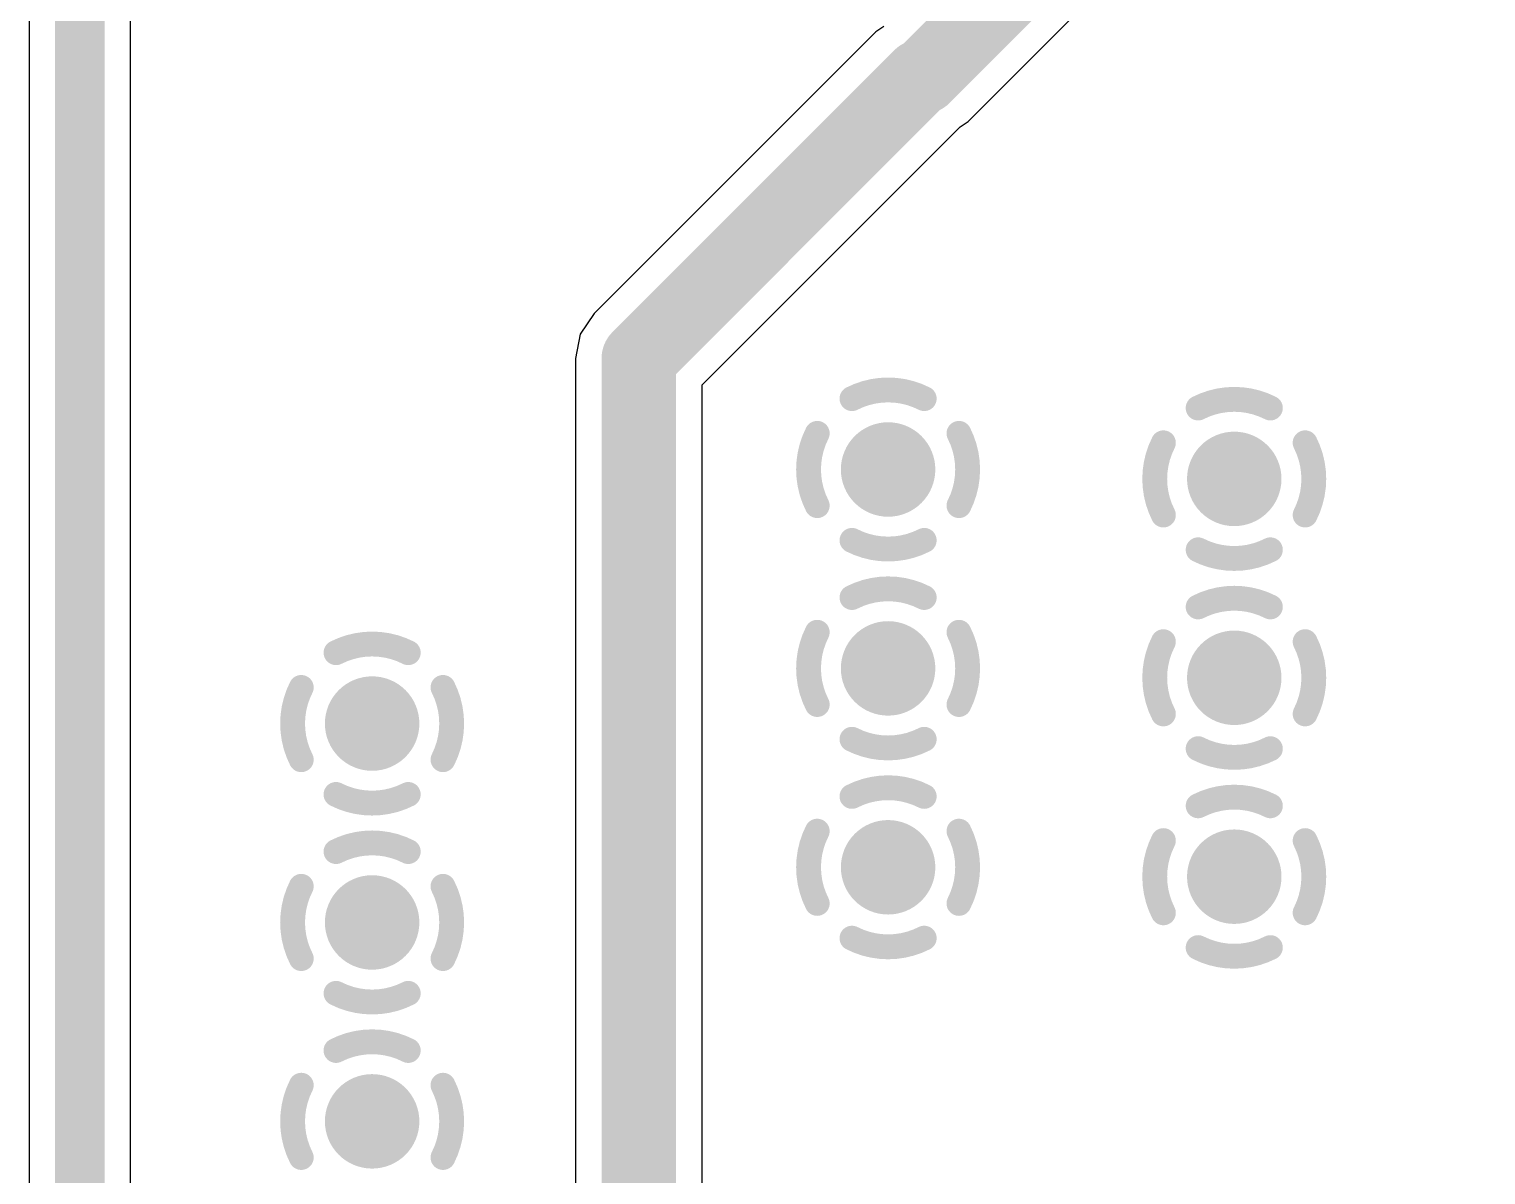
# Model space of a CAD drawing. Header units: millimetres. Extents: x 6.83 to 16.18, y 4.59 to 12.3.
# Drawn here: x 7.771 to 8.357, y 6.841 to 7.302 of the extents above; entities that cross this region are included whole.
import ezdxf

# ---------------------------------------------------------------- set-up
doc = ezdxf.new("R2010")
doc.units = ezdxf.units.MM
doc.header["$MEASUREMENT"] = 0
for name, color, linetype in [('BottomLayer', 5, 'Continuous'), ('BottomSolder', 6, 'Continuous'), ('InternalPlane1', 76, 'Continuous'), ('InternalPlane2', 16, 'Continuous'), ('MultiLayer', 9, 'Continuous'), ('TopLayer', 1, 'Continuous'), ('TopSolder', 216, 'Continuous'), ('ViaHoleLayer', 16, 'Continuous')]:
    doc.layers.add(name, color=color, linetype=linetype)

msp = doc.modelspace()

# ---------------------------------------------------------------- linework, layer by layer
at = {"layer": 'BottomLayer'}
for p, q in [((7.7714, 7.7849), (7.7714, 6.68401)), ((7.81219, 6.67689), (7.81219, 7.78549)), ((8.14913, 7.26511), (8.35744, 7.47343)), ((8.11523, 7.30331), (8.11201, 7.30116)), ((8.11201, 7.30116), (7.99865, 7.18781)), ((8.04217, 7.15922), (8.14591, 7.26296)), ((8.14591, 7.26296), (8.14913, 7.26511)), ((7.99865, 7.18781), (7.99313, 7.17954)), ((7.99313, 7.17954), (7.99119, 7.16978)), ((7.99119, 7.16978), (7.99119, 6.79689)), ((8.04217, 6.79824), (8.04217, 7.15922))]:
    msp.add_line(p, q, dxfattribs=at)
for points, const_width in [([(7.7918, 6.66594), (7.7918, 7.80125)], 0.02), ([(8.1311, 7.28314), (8.33942, 7.49145)], 0.03), ([(8.01668, 7.16978), (8.13004, 7.28314)], 0.03), ([(8.13004, 7.28314), (8.1311, 7.28314)], 0.03), ([(8.01668, 6.76926), (8.01668, 7.16978)], 0.03)]:
    msp.add_lwpolyline(points, dxfattribs=dict(at, const_width=const_width))
at = {"layer": 'BottomLayer', "const_width": 0.015}
for points in [[(8.12254, 7.28314, 1), (8.13754, 7.28314, 1)], [(8.12254, 7.28314, 1), (8.13754, 7.28314, 1)], [(8.1236, 7.28314, 1), (8.1386, 7.28314, 1)], [(8.1236, 7.28314, 1), (8.1386, 7.28314, 1)], [(8.00918, 7.16978, 1), (8.02418, 7.16978, 1)], [(8.00918, 7.16978, 1), (8.02418, 7.16978, 1)], [(8.10946, 7.12512, 1), (8.12446, 7.12512, 1)], [(8.24872, 7.12134, 1), (8.26372, 7.12134, 1)], [(8.10946, 7.04512, 1), (8.12446, 7.04512, 1)], [(8.24872, 7.04134, 1), (8.26372, 7.04134, 1)], [(7.90189, 7.02293, 1), (7.91689, 7.02293, 1)], [(8.10946, 6.96512, 1), (8.12446, 6.96512, 1)], [(8.24872, 6.96134, 1), (8.26372, 6.96134, 1)], [(7.90189, 6.94293, 1), (7.91689, 6.94293, 1)], [(7.90189, 6.86293, 1), (7.91689, 6.86293, 1)]]:
    msp.add_lwpolyline(points, format="xyb", close=True, dxfattribs=at)
at = {"layer": 'BottomSolder', "const_width": 0.019}
for points in [[(8.10746, 7.12512, 1), (8.12646, 7.12512, 1)], [(8.24672, 7.12134, 1), (8.26572, 7.12134, 1)], [(8.10746, 7.04512, 1), (8.12646, 7.04512, 1)], [(8.24672, 7.04134, 1), (8.26572, 7.04134, 1)], [(7.89989, 7.02293, 1), (7.91889, 7.02293, 1)], [(8.10746, 6.96512, 1), (8.12646, 6.96512, 1)], [(8.24672, 6.96134, 1), (8.26572, 6.96134, 1)], [(7.89989, 6.94293, 1), (7.91889, 6.94293, 1)], [(7.89989, 6.86293, 1), (7.91889, 6.86293, 1)]]:
    msp.add_lwpolyline(points, format="xyb", close=True, dxfattribs=at)
at = {"layer": 'InternalPlane1', "const_width": 0.01}
for points in [[(8.10243, 7.15363, -0.240079), (8.13149, 7.15363)], [(8.24169, 7.14985, -0.240079), (8.27075, 7.14985)], [(8.08845, 7.11059, -0.240079), (8.08845, 7.13965)], [(8.14547, 7.13965, -0.240079), (8.14547, 7.11059)], [(8.22771, 7.10681, -0.240079), (8.22771, 7.13586)], [(8.28473, 7.13586, -0.240079), (8.28473, 7.10681)], [(8.13149, 7.09661, -0.240079), (8.10243, 7.09661)], [(8.27075, 7.09282, -0.240079), (8.24169, 7.09282)], [(8.10243, 7.07363, -0.240079), (8.13149, 7.07363)], [(8.24169, 7.06985, -0.240079), (8.27075, 7.06985)], [(8.08845, 7.03059, -0.240079), (8.08845, 7.05965)], [(8.14547, 7.05965, -0.240079), (8.14547, 7.03059)], [(7.89486, 7.05144, -0.240079), (7.92392, 7.05144)], [(8.22771, 7.02681, -0.240079), (8.22771, 7.05586)], [(8.28473, 7.05586, -0.240079), (8.28473, 7.02681)], [(7.88088, 7.0084, -0.240079), (7.88088, 7.03746)], [(7.9379, 7.03746, -0.240079), (7.9379, 7.0084)], [(8.13149, 7.01661, -0.240079), (8.10243, 7.01661)], [(8.27075, 7.01282, -0.240079), (8.24169, 7.01282)], [(7.92392, 6.99442, -0.240079), (7.89486, 6.99442)], [(8.10243, 6.99363, -0.240079), (8.13149, 6.99363)], [(8.24169, 6.98985, -0.240079), (8.27075, 6.98985)], [(7.89486, 6.97144, -0.240079), (7.92392, 6.97144)], [(8.08845, 6.95059, -0.240079), (8.08845, 6.97965)], [(8.14547, 6.97965, -0.240079), (8.14547, 6.95059)], [(8.22771, 6.94681, -0.240079), (8.22771, 6.97586)], [(8.28473, 6.97586, -0.240079), (8.28473, 6.94681)], [(7.88088, 6.9284, -0.240079), (7.88088, 6.95746)], [(7.9379, 6.95746, -0.240079), (7.9379, 6.9284)], [(8.13149, 6.93661, -0.240079), (8.10243, 6.93661)], [(8.27075, 6.93282, -0.240079), (8.24169, 6.93282)], [(7.92392, 6.91442, -0.240079), (7.89486, 6.91442)], [(7.89486, 6.89144, -0.240079), (7.92392, 6.89144)], [(7.88088, 6.8484, -0.240079), (7.88088, 6.87746)], [(7.9379, 6.87746, -0.240079), (7.9379, 6.8484)]]:
    msp.add_lwpolyline(points, format="xyb", dxfattribs=at)
at = {"layer": 'InternalPlane1', "const_width": 0.005}
for points in [[(8.09993, 7.15363, 1), (8.10493, 7.15363, 1)], [(8.12899, 7.15363, 1), (8.13399, 7.15363, 1)], [(8.23919, 7.14985, 1), (8.24419, 7.14985, 1)], [(8.26825, 7.14985, 1), (8.27325, 7.14985, 1)], [(8.08595, 7.13965, 1), (8.09095, 7.13965, 1)], [(8.14297, 7.13965, 1), (8.14797, 7.13965, 1)], [(8.22521, 7.13586, 1), (8.23021, 7.13586, 1)], [(8.28223, 7.13586, 1), (8.28723, 7.13586, 1)], [(8.08595, 7.11059, 1), (8.09095, 7.11059, 1)], [(8.14297, 7.11059, 1), (8.14797, 7.11059, 1)], [(8.22521, 7.10681, 1), (8.23021, 7.10681, 1)], [(8.28223, 7.10681, 1), (8.28723, 7.10681, 1)], [(8.09993, 7.09661, 1), (8.10493, 7.09661, 1)], [(8.12899, 7.09661, 1), (8.13399, 7.09661, 1)], [(8.23919, 7.09282, 1), (8.24419, 7.09282, 1)], [(8.26825, 7.09282, 1), (8.27325, 7.09282, 1)], [(8.09993, 7.07363, 1), (8.10493, 7.07363, 1)], [(8.12899, 7.07363, 1), (8.13399, 7.07363, 1)], [(8.23919, 7.06985, 1), (8.24419, 7.06985, 1)], [(8.26825, 7.06985, 1), (8.27325, 7.06985, 1)], [(8.08595, 7.05965, 1), (8.09095, 7.05965, 1)], [(8.14297, 7.05965, 1), (8.14797, 7.05965, 1)], [(7.89236, 7.05144, 1), (7.89736, 7.05144, 1)], [(7.92142, 7.05144, 1), (7.92642, 7.05144, 1)], [(8.22521, 7.05586, 1), (8.23021, 7.05586, 1)], [(8.28223, 7.05586, 1), (8.28723, 7.05586, 1)], [(7.87838, 7.03746, 1), (7.88338, 7.03746, 1)], [(7.9354, 7.03746, 1), (7.9404, 7.03746, 1)], [(8.08595, 7.03059, 1), (8.09095, 7.03059, 1)], [(8.14297, 7.03059, 1), (8.14797, 7.03059, 1)], [(8.22521, 7.02681, 1), (8.23021, 7.02681, 1)], [(8.28223, 7.02681, 1), (8.28723, 7.02681, 1)], [(8.09993, 7.01661, 1), (8.10493, 7.01661, 1)], [(8.12899, 7.01661, 1), (8.13399, 7.01661, 1)], [(8.23919, 7.01282, 1), (8.24419, 7.01282, 1)], [(8.26825, 7.01282, 1), (8.27325, 7.01282, 1)], [(7.87838, 7.0084, 1), (7.88338, 7.0084, 1)], [(7.9354, 7.0084, 1), (7.9404, 7.0084, 1)], [(7.89236, 6.99442, 1), (7.89736, 6.99442, 1)], [(7.92142, 6.99442, 1), (7.92642, 6.99442, 1)], [(8.09993, 6.99363, 1), (8.10493, 6.99363, 1)], [(8.12899, 6.99363, 1), (8.13399, 6.99363, 1)], [(8.23919, 6.98985, 1), (8.24419, 6.98985, 1)], [(8.26825, 6.98985, 1), (8.27325, 6.98985, 1)], [(8.08595, 6.97965, 1), (8.09095, 6.97965, 1)], [(8.14297, 6.97965, 1), (8.14797, 6.97965, 1)], [(8.22521, 6.97586, 1), (8.23021, 6.97586, 1)], [(8.28223, 6.97586, 1), (8.28723, 6.97586, 1)], [(7.89236, 6.97144, 1), (7.89736, 6.97144, 1)], [(7.92142, 6.97144, 1), (7.92642, 6.97144, 1)], [(7.87838, 6.95746, 1), (7.88338, 6.95746, 1)], [(7.9354, 6.95746, 1), (7.9404, 6.95746, 1)], [(8.08595, 6.95059, 1), (8.09095, 6.95059, 1)], [(8.14297, 6.95059, 1), (8.14797, 6.95059, 1)], [(8.22521, 6.94681, 1), (8.23021, 6.94681, 1)], [(8.28223, 6.94681, 1), (8.28723, 6.94681, 1)], [(8.09993, 6.93661, 1), (8.10493, 6.93661, 1)], [(8.12899, 6.93661, 1), (8.13399, 6.93661, 1)], [(7.87838, 6.9284, 1), (7.88338, 6.9284, 1)], [(7.9354, 6.9284, 1), (7.9404, 6.9284, 1)], [(8.23919, 6.93282, 1), (8.24419, 6.93282, 1)], [(8.26825, 6.93282, 1), (8.27325, 6.93282, 1)], [(7.89236, 6.91442, 1), (7.89736, 6.91442, 1)], [(7.92142, 6.91442, 1), (7.92642, 6.91442, 1)], [(7.89236, 6.89144, 1), (7.89736, 6.89144, 1)], [(7.92142, 6.89144, 1), (7.92642, 6.89144, 1)], [(7.87838, 6.87746, 1), (7.88338, 6.87746, 1)], [(7.9354, 6.87746, 1), (7.9404, 6.87746, 1)], [(7.87838, 6.8484, 1), (7.88338, 6.8484, 1)], [(7.9354, 6.8484, 1), (7.9404, 6.8484, 1)]]:
    msp.add_lwpolyline(points, format="xyb", close=True, dxfattribs=at)
at = {"layer": 'InternalPlane2', "const_width": 0.01}
for points in [[(8.10243, 7.15363, -0.240079), (8.13149, 7.15363)], [(8.24169, 7.14985, -0.240079), (8.27075, 7.14985)], [(8.08845, 7.11059, -0.240079), (8.08845, 7.13965)], [(8.14547, 7.13965, -0.240079), (8.14547, 7.11059)], [(8.22771, 7.10681, -0.240079), (8.22771, 7.13586)], [(8.28473, 7.13586, -0.240079), (8.28473, 7.10681)], [(8.13149, 7.09661, -0.240079), (8.10243, 7.09661)], [(8.27075, 7.09282, -0.240079), (8.24169, 7.09282)], [(8.10243, 7.07363, -0.240079), (8.13149, 7.07363)], [(8.24169, 7.06985, -0.240079), (8.27075, 7.06985)], [(8.08845, 7.03059, -0.240079), (8.08845, 7.05965)], [(8.14547, 7.05965, -0.240079), (8.14547, 7.03059)], [(7.89486, 7.05144, -0.240079), (7.92392, 7.05144)], [(8.22771, 7.02681, -0.240079), (8.22771, 7.05586)], [(8.28473, 7.05586, -0.240079), (8.28473, 7.02681)], [(7.88088, 7.0084, -0.240079), (7.88088, 7.03746)], [(7.9379, 7.03746, -0.240079), (7.9379, 7.0084)], [(8.13149, 7.01661, -0.240079), (8.10243, 7.01661)], [(8.27075, 7.01282, -0.240079), (8.24169, 7.01282)], [(7.92392, 6.99442, -0.240079), (7.89486, 6.99442)], [(8.10243, 6.99363, -0.240079), (8.13149, 6.99363)], [(8.24169, 6.98985, -0.240079), (8.27075, 6.98985)], [(7.89486, 6.97144, -0.240079), (7.92392, 6.97144)], [(8.08845, 6.95059, -0.240079), (8.08845, 6.97965)], [(8.14547, 6.97965, -0.240079), (8.14547, 6.95059)], [(8.22771, 6.94681, -0.240079), (8.22771, 6.97586)], [(8.28473, 6.97586, -0.240079), (8.28473, 6.94681)], [(7.88088, 6.9284, -0.240079), (7.88088, 6.95746)], [(7.9379, 6.95746, -0.240079), (7.9379, 6.9284)], [(8.13149, 6.93661, -0.240079), (8.10243, 6.93661)], [(8.27075, 6.93282, -0.240079), (8.24169, 6.93282)], [(7.92392, 6.91442, -0.240079), (7.89486, 6.91442)], [(7.89486, 6.89144, -0.240079), (7.92392, 6.89144)], [(7.88088, 6.8484, -0.240079), (7.88088, 6.87746)], [(7.9379, 6.87746, -0.240079), (7.9379, 6.8484)]]:
    msp.add_lwpolyline(points, format="xyb", dxfattribs=at)
at = {"layer": 'InternalPlane2', "const_width": 0.005}
for points in [[(8.09993, 7.15363, 1), (8.10493, 7.15363, 1)], [(8.12899, 7.15363, 1), (8.13399, 7.15363, 1)], [(8.23919, 7.14985, 1), (8.24419, 7.14985, 1)], [(8.26825, 7.14985, 1), (8.27325, 7.14985, 1)], [(8.08595, 7.13965, 1), (8.09095, 7.13965, 1)], [(8.14297, 7.13965, 1), (8.14797, 7.13965, 1)], [(8.22521, 7.13586, 1), (8.23021, 7.13586, 1)], [(8.28223, 7.13586, 1), (8.28723, 7.13586, 1)], [(8.08595, 7.11059, 1), (8.09095, 7.11059, 1)], [(8.14297, 7.11059, 1), (8.14797, 7.11059, 1)], [(8.22521, 7.10681, 1), (8.23021, 7.10681, 1)], [(8.28223, 7.10681, 1), (8.28723, 7.10681, 1)], [(8.09993, 7.09661, 1), (8.10493, 7.09661, 1)], [(8.12899, 7.09661, 1), (8.13399, 7.09661, 1)], [(8.23919, 7.09282, 1), (8.24419, 7.09282, 1)], [(8.26825, 7.09282, 1), (8.27325, 7.09282, 1)], [(8.09993, 7.07363, 1), (8.10493, 7.07363, 1)], [(8.12899, 7.07363, 1), (8.13399, 7.07363, 1)], [(8.23919, 7.06985, 1), (8.24419, 7.06985, 1)], [(8.26825, 7.06985, 1), (8.27325, 7.06985, 1)], [(8.08595, 7.05965, 1), (8.09095, 7.05965, 1)], [(8.14297, 7.05965, 1), (8.14797, 7.05965, 1)], [(7.89236, 7.05144, 1), (7.89736, 7.05144, 1)], [(7.92142, 7.05144, 1), (7.92642, 7.05144, 1)], [(8.22521, 7.05586, 1), (8.23021, 7.05586, 1)], [(8.28223, 7.05586, 1), (8.28723, 7.05586, 1)], [(7.87838, 7.03746, 1), (7.88338, 7.03746, 1)], [(7.9354, 7.03746, 1), (7.9404, 7.03746, 1)], [(8.08595, 7.03059, 1), (8.09095, 7.03059, 1)], [(8.14297, 7.03059, 1), (8.14797, 7.03059, 1)], [(8.22521, 7.02681, 1), (8.23021, 7.02681, 1)], [(8.28223, 7.02681, 1), (8.28723, 7.02681, 1)], [(8.09993, 7.01661, 1), (8.10493, 7.01661, 1)], [(8.12899, 7.01661, 1), (8.13399, 7.01661, 1)], [(8.23919, 7.01282, 1), (8.24419, 7.01282, 1)], [(8.26825, 7.01282, 1), (8.27325, 7.01282, 1)], [(7.87838, 7.0084, 1), (7.88338, 7.0084, 1)], [(7.9354, 7.0084, 1), (7.9404, 7.0084, 1)], [(7.89236, 6.99442, 1), (7.89736, 6.99442, 1)], [(7.92142, 6.99442, 1), (7.92642, 6.99442, 1)], [(8.09993, 6.99363, 1), (8.10493, 6.99363, 1)], [(8.12899, 6.99363, 1), (8.13399, 6.99363, 1)], [(8.23919, 6.98985, 1), (8.24419, 6.98985, 1)], [(8.26825, 6.98985, 1), (8.27325, 6.98985, 1)], [(8.08595, 6.97965, 1), (8.09095, 6.97965, 1)], [(8.14297, 6.97965, 1), (8.14797, 6.97965, 1)], [(8.22521, 6.97586, 1), (8.23021, 6.97586, 1)], [(8.28223, 6.97586, 1), (8.28723, 6.97586, 1)], [(7.89236, 6.97144, 1), (7.89736, 6.97144, 1)], [(7.92142, 6.97144, 1), (7.92642, 6.97144, 1)], [(7.87838, 6.95746, 1), (7.88338, 6.95746, 1)], [(7.9354, 6.95746, 1), (7.9404, 6.95746, 1)], [(8.08595, 6.95059, 1), (8.09095, 6.95059, 1)], [(8.14297, 6.95059, 1), (8.14797, 6.95059, 1)], [(8.22521, 6.94681, 1), (8.23021, 6.94681, 1)], [(8.28223, 6.94681, 1), (8.28723, 6.94681, 1)], [(8.09993, 6.93661, 1), (8.10493, 6.93661, 1)], [(8.12899, 6.93661, 1), (8.13399, 6.93661, 1)], [(7.87838, 6.9284, 1), (7.88338, 6.9284, 1)], [(7.9354, 6.9284, 1), (7.9404, 6.9284, 1)], [(8.23919, 6.93282, 1), (8.24419, 6.93282, 1)], [(8.26825, 6.93282, 1), (8.27325, 6.93282, 1)], [(7.89236, 6.91442, 1), (7.89736, 6.91442, 1)], [(7.92142, 6.91442, 1), (7.92642, 6.91442, 1)], [(7.89236, 6.89144, 1), (7.89736, 6.89144, 1)], [(7.92142, 6.89144, 1), (7.92642, 6.89144, 1)], [(7.87838, 6.87746, 1), (7.88338, 6.87746, 1)], [(7.9354, 6.87746, 1), (7.9404, 6.87746, 1)], [(7.87838, 6.8484, 1), (7.88338, 6.8484, 1)], [(7.9354, 6.8484, 1), (7.9404, 6.8484, 1)]]:
    msp.add_lwpolyline(points, format="xyb", close=True, dxfattribs=at)
at = {"layer": 'MultiLayer', "const_width": 0.015}
for points in [[(8.10946, 7.12512, 1), (8.12446, 7.12512, 1)], [(8.24872, 7.12134, 1), (8.26372, 7.12134, 1)], [(8.10946, 7.04512, 1), (8.12446, 7.04512, 1)], [(8.24872, 7.04134, 1), (8.26372, 7.04134, 1)], [(7.90189, 7.02293, 1), (7.91689, 7.02293, 1)], [(8.10946, 6.96512, 1), (8.12446, 6.96512, 1)], [(8.24872, 6.96134, 1), (8.26372, 6.96134, 1)], [(7.90189, 6.94293, 1), (7.91689, 6.94293, 1)], [(7.90189, 6.86293, 1), (7.91689, 6.86293, 1)]]:
    msp.add_lwpolyline(points, format="xyb", close=True, dxfattribs=at)
at = {"layer": 'TopLayer', "const_width": 0.015}
for points in [[(8.10946, 7.12512, 1), (8.12446, 7.12512, 1)], [(8.24872, 7.12134, 1), (8.26372, 7.12134, 1)], [(8.10946, 7.04512, 1), (8.12446, 7.04512, 1)], [(8.24872, 7.04134, 1), (8.26372, 7.04134, 1)], [(7.90189, 7.02293, 1), (7.91689, 7.02293, 1)], [(8.10946, 6.96512, 1), (8.12446, 6.96512, 1)], [(8.24872, 6.96134, 1), (8.26372, 6.96134, 1)], [(7.90189, 6.94293, 1), (7.91689, 6.94293, 1)], [(7.90189, 6.86293, 1), (7.91689, 6.86293, 1)]]:
    msp.add_lwpolyline(points, format="xyb", close=True, dxfattribs=at)
at = {"layer": 'TopSolder', "const_width": 0.019}
for points in [[(8.10746, 7.12512, 1), (8.12646, 7.12512, 1)], [(8.24672, 7.12134, 1), (8.26572, 7.12134, 1)], [(8.10746, 7.04512, 1), (8.12646, 7.04512, 1)], [(8.24672, 7.04134, 1), (8.26572, 7.04134, 1)], [(7.89989, 7.02293, 1), (7.91889, 7.02293, 1)], [(8.10746, 6.96512, 1), (8.12646, 6.96512, 1)], [(8.24672, 6.96134, 1), (8.26572, 6.96134, 1)], [(7.89989, 6.94293, 1), (7.91889, 6.94293, 1)], [(7.89989, 6.86293, 1), (7.91889, 6.86293, 1)]]:
    msp.add_lwpolyline(points, format="xyb", close=True, dxfattribs=at)
at = {"layer": 'ViaHoleLayer', "const_width": 0.007}
for points in [[(8.11346, 7.12512, 1), (8.12046, 7.12512, 1)], [(8.25272, 7.12134, 1), (8.25972, 7.12134, 1)], [(8.11346, 7.04512, 1), (8.12046, 7.04512, 1)], [(8.25272, 7.04134, 1), (8.25972, 7.04134, 1)], [(7.90589, 7.02293, 1), (7.91289, 7.02293, 1)], [(8.11346, 6.96512, 1), (8.12046, 6.96512, 1)], [(8.25272, 6.96134, 1), (8.25972, 6.96134, 1)], [(7.90589, 6.94293, 1), (7.91289, 6.94293, 1)], [(7.90589, 6.86293, 1), (7.91289, 6.86293, 1)]]:
    msp.add_lwpolyline(points, format="xyb", close=True, dxfattribs=at)

doc.saveas('drawing.dxf')
